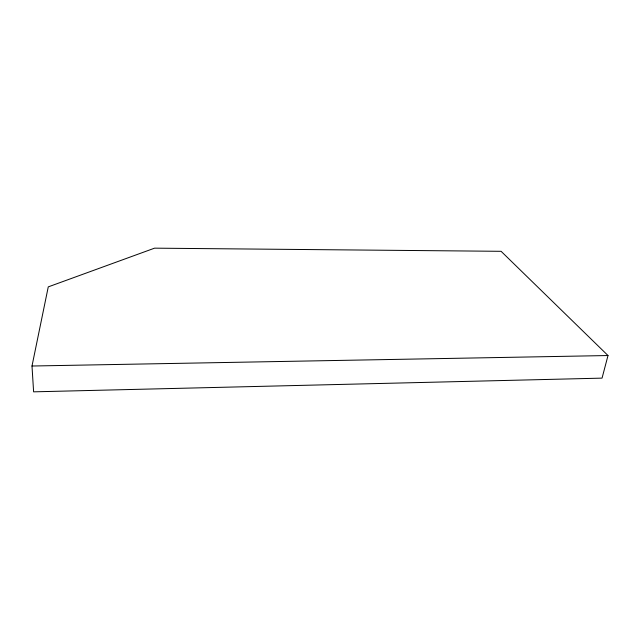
<?xml version="1.0" encoding="UTF-8"?>
<svg xmlns="http://www.w3.org/2000/svg" width="640" height="640" viewBox="0 0 640 640"><rect width="100%" height="100%" fill="white"/><g stroke="black" fill="none" stroke-linecap="round" stroke-linejoin="round"><path stroke-width="0.96" d="M32 366.016L48.264 286.88L154.576 248.16L501.104 251.312L608 355.536L602.056 378.128L33.608 391.84L32 366.016L608 355.536"/></g></svg>
